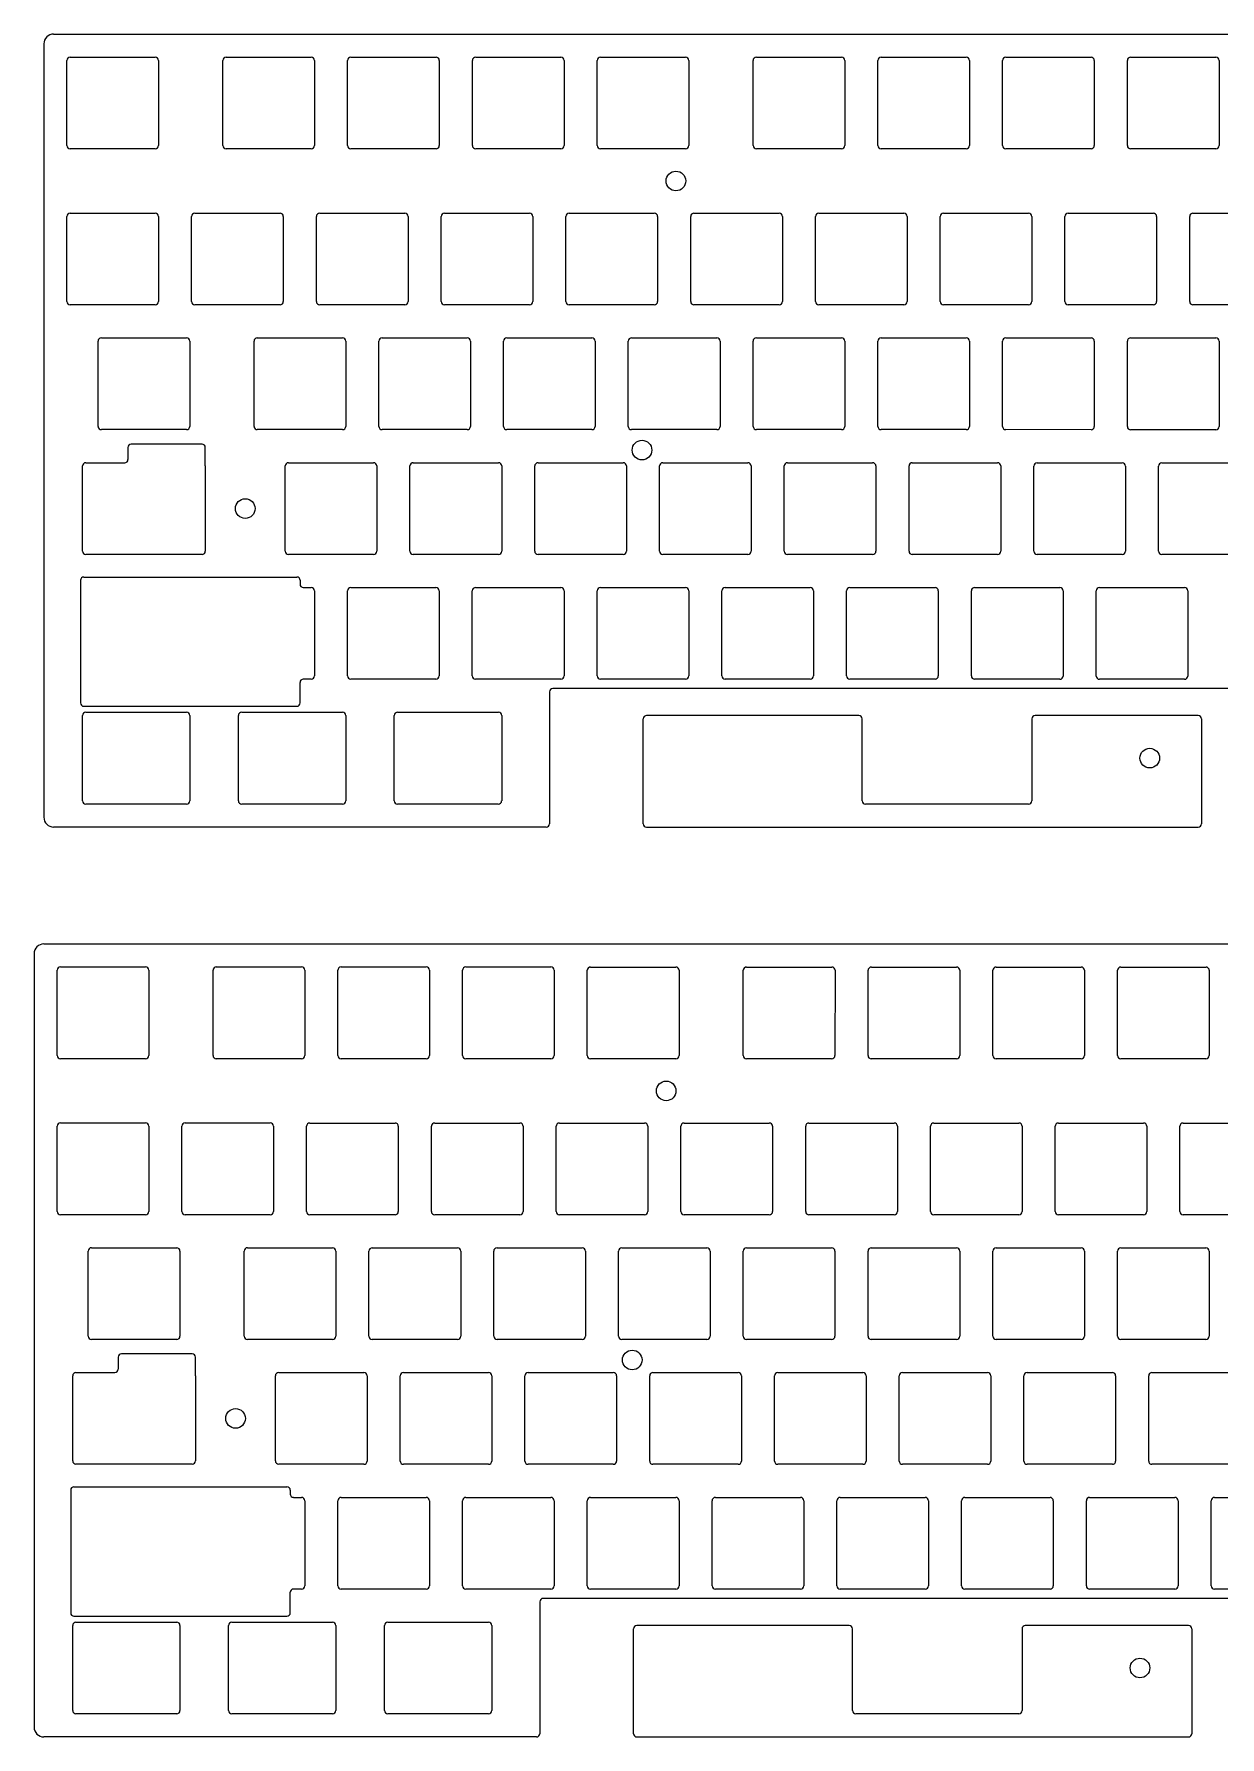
# Model space of a CAD drawing. Header units: millimetres. Extents: x 2011 to 3176, y 384 to 6285.
# Drawn here: x 2010.7 to 2191.8, y 558.4 to 818.3 of the extents above; entities that cross this region are included whole.
import ezdxf

# ---------------------------------------------------------------- set-up
doc = ezdxf.new("R2010")
doc.units = ezdxf.units.MM

msp = doc.modelspace()

# ---------------------------------------------------------------- linework, layer by layer
at = {"color": 7, "linetype": 'Continuous', "lineweight": 5}
for p, q in [((2012.22, 816.85), (2012.22, 698.79)), ((2013.72, 818.35), (2299.38, 818.35)), ((2015.74, 801.33), (2015.74, 814.33)), ((2016.24, 814.83), (2029.24, 814.83)), ((2029.74, 814.33), (2029.74, 801.33)), ((2039.56, 801.32), (2039.56, 814.32)), ((2040.06, 814.82), (2053.06, 814.82)), ((2053.56, 814.32), (2053.56, 801.32)), ((2058.61, 801.32), (2058.61, 814.32)), ((2059.11, 814.82), (2072.11, 814.82)), ((2072.61, 814.32), (2072.61, 801.32)), ((2077.66, 801.32), (2077.66, 814.32)), ((2078.16, 814.82), (2091.16, 814.82)), ((2091.66, 814.32), (2091.66, 801.32)), ((2096.71, 801.32), (2096.71, 814.32)), ((2097.21, 814.82), (2110.21, 814.82)), ((2110.71, 814.32), (2110.71, 801.32)), ((2120.52, 801.32), (2120.52, 814.32)), ((2121.02, 814.82), (2134.02, 814.82)), ((2134.52, 814.32), (2134.52, 801.32)), ((2139.57, 801.32), (2139.57, 814.32)), ((2140.07, 814.82), (2153.07, 814.82)), ((2153.57, 814.32), (2153.57, 801.32)), ((2158.62, 801.32), (2158.62, 814.32)), ((2159.12, 814.82), (2172.12, 814.82)), ((2172.62, 814.32), (2172.62, 801.32)), ((2177.67, 801.32), (2177.67, 814.32)), ((2178.17, 814.82), (2191.17, 814.82)), ((2191.67, 814.32), (2191.67, 801.32)), ((2029.24, 800.83), (2016.24, 800.83)), ((2053.06, 800.82), (2040.06, 800.82)), ((2072.11, 800.82), (2059.11, 800.82)), ((2091.16, 800.82), (2078.16, 800.82)), ((2110.21, 800.82), (2097.21, 800.82)), ((2134.02, 800.82), (2121.02, 800.82)), ((2153.07, 800.82), (2140.07, 800.82)), ((2172.12, 800.82), (2159.12, 800.82)), ((2191.17, 800.82), (2178.17, 800.82)), ((2015.74, 777.51), (2015.74, 790.51)), ((2016.24, 791.01), (2029.24, 791.01)), ((2029.74, 790.51), (2029.74, 777.51)), ((2034.79, 777.51), (2034.79, 790.51)), ((2035.29, 791.01), (2048.29, 791.01)), ((2048.79, 790.51), (2048.79, 777.51)), ((2053.84, 777.51), (2053.84, 790.51)), ((2054.34, 791.01), (2067.34, 791.01)), ((2067.84, 790.51), (2067.84, 777.51)), ((2072.89, 777.51), (2072.89, 790.51)), ((2073.39, 791.01), (2086.39, 791.01)), ((2086.89, 790.51), (2086.89, 777.51)), ((2091.94, 777.51), (2091.94, 790.51)), ((2092.44, 791.01), (2105.44, 791.01)), ((2105.94, 790.51), (2105.94, 777.51)), ((2110.99, 777.51), (2110.99, 790.51)), ((2111.49, 791.01), (2124.49, 791.01)), ((2124.99, 790.51), (2124.99, 777.51)), ((2130.04, 777.51), (2130.04, 790.51)), ((2130.54, 791.01), (2143.54, 791.01)), ((2144.04, 790.51), (2144.04, 777.51)), ((2149.09, 777.51), (2149.09, 790.51)), ((2149.59, 791.01), (2162.59, 791.01)), ((2163.09, 790.5), (2163.09, 777.5)), ((2168.14, 777.5), (2168.14, 790.5)), ((2168.64, 791), (2181.64, 791)), ((2182.14, 790.5), (2182.14, 777.5)), ((2187.19, 777.5), (2187.19, 790.5)), ((2187.69, 791), (2200.69, 791)), ((2029.24, 777.01), (2016.24, 777.01)), ((2048.29, 777.01), (2035.29, 777.01)), ((2067.34, 777.01), (2054.34, 777.01)), ((2086.39, 777.01), (2073.39, 777.01)), ((2105.44, 777.01), (2092.44, 777.01)), ((2124.49, 777.01), (2111.49, 777.01)), ((2143.54, 777.01), (2130.54, 777.01)), ((2162.59, 777.01), (2149.59, 777.01)), ((2181.64, 777), (2168.64, 777)), ((2200.69, 777), (2187.69, 777)), ((2020.5, 758.46), (2020.5, 771.46)), ((2021, 771.96), (2034, 771.96)), ((2034.5, 771.46), (2034.5, 758.46)), ((2044.32, 758.46), (2044.32, 771.46)), ((2044.82, 771.96), (2057.82, 771.96)), ((2058.32, 771.46), (2058.32, 758.46)), ((2063.37, 758.46), (2063.37, 771.46)), ((2063.87, 771.96), (2076.87, 771.96)), ((2077.37, 771.46), (2077.37, 758.46)), ((2082.42, 758.46), (2082.42, 771.46)), ((2082.92, 771.96), (2095.92, 771.96)), ((2096.42, 771.46), (2096.42, 758.46)), ((2101.47, 758.46), (2101.47, 771.46)), ((2101.97, 771.96), (2114.97, 771.96)), ((2115.47, 771.46), (2115.47, 758.46)), ((2120.52, 758.46), (2120.52, 771.46)), ((2121.02, 771.96), (2134.02, 771.96)), ((2134.52, 771.46), (2134.52, 758.46)), ((2139.57, 758.46), (2139.57, 771.46)), ((2140.07, 771.96), (2153.07, 771.96)), ((2153.57, 771.46), (2153.57, 758.46)), ((2158.62, 758.46), (2158.62, 771.46)), ((2159.12, 771.96), (2172.12, 771.95)), ((2172.62, 771.45), (2172.62, 758.45)), ((2177.67, 758.45), (2177.67, 771.45)), ((2178.17, 771.95), (2191.17, 771.95)), ((2191.67, 771.45), (2191.67, 758.45)), ((2034, 757.96), (2021, 757.96)), ((2057.82, 757.96), (2044.82, 757.96)), ((2076.87, 757.96), (2063.87, 757.96)), ((2095.92, 757.96), (2082.92, 757.96)), ((2114.97, 757.96), (2101.97, 757.96)), ((2134.02, 757.96), (2121.02, 757.96)), ((2153.07, 757.96), (2140.07, 757.96)), ((2172.12, 757.95), (2159.12, 757.96)), ((2191.17, 757.95), (2178.17, 757.95)), ((2025.07, 755.25), (2025.07, 753.41)), ((2036.38, 755.75), (2025.57, 755.75)), ((2036.88, 752.42), (2036.88, 755.25)), ((2018.12, 739.41), (2018.12, 752.41)), ((2018.62, 752.91), (2024.57, 752.91)), ((2036.88, 752.41), (2036.88, 739.41)), ((2049.08, 739.41), (2049.08, 752.41)), ((2049.58, 752.91), (2062.58, 752.91)), ((2063.08, 752.41), (2063.08, 739.41)), ((2068.13, 739.41), (2068.13, 752.41)), ((2068.63, 752.91), (2081.63, 752.91)), ((2082.13, 752.41), (2082.13, 739.41)), ((2087.18, 739.41), (2087.18, 752.41)), ((2087.68, 752.91), (2100.68, 752.91)), ((2101.18, 752.41), (2101.18, 739.41)), ((2106.23, 739.41), (2106.23, 752.41)), ((2106.73, 752.91), (2119.73, 752.91)), ((2120.23, 752.41), (2120.23, 739.41)), ((2125.28, 739.41), (2125.28, 752.41)), ((2125.78, 752.91), (2138.78, 752.91)), ((2139.28, 752.41), (2139.28, 739.41)), ((2144.33, 739.41), (2144.33, 752.41)), ((2144.83, 752.91), (2157.83, 752.91)), ((2158.33, 752.41), (2158.33, 739.41)), ((2163.38, 739.4), (2163.38, 752.4)), ((2163.88, 752.9), (2176.88, 752.9)), ((2177.38, 752.4), (2177.38, 739.4)), ((2182.43, 739.4), (2182.43, 752.4)), ((2182.93, 752.9), (2195.93, 752.9)), ((2036.38, 738.91), (2018.62, 738.91)), ((2062.58, 738.91), (2049.58, 738.91)), ((2081.63, 738.91), (2068.63, 738.91)), ((2100.68, 738.91), (2087.68, 738.91)), ((2119.73, 738.91), (2106.73, 738.91)), ((2138.78, 738.91), (2125.78, 738.91)), ((2157.83, 738.91), (2144.83, 738.91)), ((2176.88, 738.9), (2163.88, 738.9)), ((2195.93, 738.9), (2182.93, 738.9)), ((2017.81, 734.96), (2017.81, 716.23)), ((2018.31, 735.46), (2050.84, 735.46)), ((2051.34, 734.96), (2051.34, 734.36)), ((2051.84, 733.86), (2053.05, 733.86)), ((2053.55, 733.36), (2053.55, 720.36)), ((2058.6, 720.36), (2058.6, 733.36)), ((2059.1, 733.86), (2072.1, 733.86)), ((2072.6, 733.36), (2072.6, 720.36)), ((2077.65, 720.36), (2077.65, 733.36)), ((2078.15, 733.86), (2091.15, 733.86)), ((2091.65, 733.36), (2091.65, 720.36)), ((2096.7, 720.36), (2096.7, 733.36)), ((2097.2, 733.86), (2110.2, 733.86)), ((2110.7, 733.36), (2110.7, 720.36)), ((2115.75, 720.36), (2115.75, 733.36)), ((2116.25, 733.86), (2129.25, 733.86)), ((2129.75, 733.36), (2129.75, 720.36)), ((2134.8, 720.36), (2134.8, 733.36)), ((2135.3, 733.86), (2148.3, 733.86)), ((2148.8, 733.36), (2148.8, 720.36)), ((2153.85, 720.36), (2153.85, 733.36)), ((2154.35, 733.86), (2167.35, 733.85)), ((2167.85, 733.35), (2167.85, 720.35)), ((2172.9, 720.35), (2172.9, 733.35)), ((2173.4, 733.85), (2186.4, 733.85)), ((2186.9, 733.35), (2186.9, 720.35)), ((2051.34, 716.23), (2051.34, 719.36)), ((2053.05, 719.86), (2051.84, 719.86)), ((2072.1, 719.86), (2059.1, 719.86)), ((2091.15, 719.86), (2078.15, 719.86)), ((2089.44, 717.94), (2089.44, 697.79)), ((2217.85, 718.44), (2089.94, 718.44)), ((2110.2, 719.86), (2097.2, 719.86)), ((2129.25, 719.86), (2116.25, 719.86)), ((2148.3, 719.86), (2135.3, 719.86)), ((2167.35, 719.85), (2154.35, 719.86)), ((2186.4, 719.85), (2173.4, 719.85)), ((2018.31, 715.73), (2050.84, 715.73)), ((2018.12, 701.31), (2018.12, 714.31)), ((2018.62, 714.81), (2034, 714.81)), ((2034.5, 714.31), (2034.5, 701.31)), ((2041.93, 701.31), (2041.93, 714.31)), ((2042.43, 714.81), (2057.81, 714.81)), ((2058.31, 714.31), (2058.31, 701.31)), ((2065.74, 701.31), (2065.74, 714.31)), ((2066.24, 714.81), (2081.63, 714.81)), ((2082.13, 714.31), (2082.13, 701.31)), ((2103.76, 697.79), (2103.76, 713.81)), ((2136.68, 714.31), (2104.26, 714.31)), ((2137.18, 701.31), (2137.18, 713.81)), ((2163.09, 713.8), (2163.09, 701.3)), ((2188.5, 714.3), (2163.59, 714.3)), ((2189, 713.8), (2189, 697.79)), ((2034, 700.81), (2018.62, 700.81)), ((2057.81, 700.81), (2042.43, 700.81)), ((2081.62, 700.81), (2066.24, 700.81)), ((2162.59, 700.81), (2137.68, 700.81)), ((2088.94, 697.29), (2013.72, 697.29)), ((2104.26, 697.29), (2188.5, 697.29)), ((2012.23, 679.45), (2297.89, 679.45)), ((2010.73, 677.95), (2010.73, 559.89)), ((2014.75, 675.93), (2027.75, 675.93)), ((2038.56, 675.93), (2051.56, 675.93)), ((2057.61, 675.93), (2070.61, 675.93)), ((2076.66, 675.93), (2089.66, 675.93)), ((2095.71, 675.92), (2108.71, 675.92)), ((2119.53, 675.92), (2132.53, 675.92)), ((2138.58, 675.92), (2151.58, 675.92)), ((2157.63, 675.92), (2170.63, 675.92)), ((2176.68, 675.92), (2189.68, 675.92)), ((2014.25, 662.43), (2014.25, 675.43)), ((2028.25, 675.43), (2028.25, 662.43)), ((2038.06, 662.43), (2038.06, 675.43)), ((2052.06, 675.43), (2052.06, 662.43)), ((2057.11, 662.43), (2057.11, 675.43)), ((2071.11, 675.43), (2071.11, 662.43)), ((2076.16, 662.43), (2076.16, 675.43)), ((2090.16, 675.43), (2090.16, 662.43)), ((2095.21, 662.42), (2095.21, 675.42)), ((2109.21, 675.42), (2109.21, 662.42)), ((2119.02, 662.42), (2119.03, 675.42)), ((2133.03, 675.42), (2133.02, 662.42)), ((2138.07, 662.42), (2138.08, 675.42)), ((2152.08, 675.42), (2152.07, 662.42)), ((2157.12, 662.42), (2157.13, 675.42)), ((2171.13, 675.42), (2171.12, 662.42)), ((2176.17, 662.42), (2176.18, 675.42)), ((2190.18, 675.42), (2190.17, 662.42)), ((2027.75, 661.93), (2014.75, 661.93)), ((2051.56, 661.93), (2038.56, 661.93)), ((2070.61, 661.93), (2057.61, 661.93)), ((2089.66, 661.93), (2076.66, 661.93)), ((2108.71, 661.92), (2095.71, 661.92)), ((2132.52, 661.92), (2119.52, 661.92)), ((2151.57, 661.92), (2138.57, 661.92)), ((2170.62, 661.92), (2157.62, 661.92)), ((2189.67, 661.92), (2176.67, 661.92)), ((2014.25, 638.62), (2014.25, 651.62)), ((2014.75, 652.12), (2027.75, 652.12)), ((2028.25, 651.62), (2028.25, 638.62)), ((2033.3, 638.62), (2033.3, 651.62)), ((2033.8, 652.12), (2046.8, 652.12)), ((2047.3, 651.62), (2047.3, 638.62)), ((2052.35, 638.61), (2052.35, 651.61)), ((2052.85, 652.11), (2065.85, 652.11)), ((2066.35, 651.61), (2066.35, 638.61)), ((2071.4, 638.61), (2071.4, 651.61)), ((2071.9, 652.11), (2084.9, 652.11)), ((2085.4, 651.61), (2085.4, 638.61)), ((2090.45, 638.61), (2090.45, 651.61)), ((2090.95, 652.11), (2103.95, 652.11)), ((2104.45, 651.61), (2104.45, 638.61)), ((2109.5, 638.61), (2109.5, 651.61)), ((2110, 652.11), (2123, 652.11)), ((2123.5, 651.61), (2123.5, 638.61)), ((2128.55, 638.61), (2128.55, 651.61)), ((2129.05, 652.11), (2142.05, 652.11)), ((2142.55, 651.61), (2142.55, 638.61)), ((2147.6, 638.61), (2147.6, 651.61)), ((2148.1, 652.11), (2161.1, 652.11)), ((2161.6, 651.61), (2161.6, 638.61)), ((2166.65, 638.61), (2166.65, 651.61)), ((2167.15, 652.11), (2180.15, 652.11)), ((2180.65, 651.61), (2180.65, 638.61)), ((2185.7, 638.61), (2185.7, 651.61)), ((2186.2, 652.11), (2199.2, 652.11)), ((2027.75, 638.12), (2014.75, 638.12)), ((2046.8, 638.12), (2033.8, 638.12)), ((2065.85, 638.11), (2052.85, 638.11)), ((2084.9, 638.11), (2071.9, 638.11)), ((2103.95, 638.11), (2090.95, 638.11)), ((2123, 638.11), (2110, 638.11)), ((2142.05, 638.11), (2129.05, 638.11)), ((2161.1, 638.11), (2148.1, 638.11)), ((2180.15, 638.11), (2167.15, 638.11)), ((2199.2, 638.11), (2186.2, 638.11)), ((2019.01, 619.57), (2019.01, 632.57)), ((2019.51, 633.07), (2032.51, 633.07)), ((2033.01, 632.57), (2033.01, 619.57)), ((2042.82, 619.57), (2042.82, 632.57)), ((2043.32, 633.07), (2056.32, 633.06)), ((2056.82, 632.56), (2056.82, 619.56)), ((2061.87, 619.56), (2061.87, 632.56)), ((2062.37, 633.06), (2075.37, 633.06)), ((2075.87, 632.56), (2075.87, 619.56)), ((2080.92, 619.56), (2080.92, 632.56)), ((2081.42, 633.06), (2094.42, 633.06)), ((2094.92, 632.56), (2094.92, 619.56)), ((2099.97, 619.56), (2099.97, 632.56)), ((2100.47, 633.06), (2113.47, 633.06)), ((2113.97, 632.56), (2113.97, 619.56)), ((2119.02, 619.56), (2119.02, 632.56)), ((2119.52, 633.06), (2132.52, 633.06)), ((2133.02, 632.56), (2133.02, 619.56)), ((2138.07, 619.56), (2138.07, 632.56)), ((2138.57, 633.06), (2151.57, 633.06)), ((2152.07, 632.56), (2152.07, 619.56)), ((2157.12, 619.56), (2157.12, 632.56)), ((2157.62, 633.06), (2170.62, 633.06)), ((2171.12, 632.56), (2171.12, 619.56)), ((2176.17, 619.56), (2176.17, 632.56)), ((2176.67, 633.06), (2189.67, 633.06)), ((2190.17, 632.56), (2190.17, 619.56)), ((2032.51, 619.07), (2019.51, 619.07)), ((2056.32, 619.06), (2043.32, 619.07)), ((2075.37, 619.06), (2062.37, 619.06)), ((2094.42, 619.06), (2081.42, 619.06)), ((2113.47, 619.06), (2100.47, 619.06)), ((2132.52, 619.06), (2119.52, 619.06)), ((2151.57, 619.06), (2138.57, 619.06)), ((2170.62, 619.06), (2157.62, 619.06)), ((2189.67, 619.06), (2176.67, 619.06)), ((2023.58, 616.36), (2023.58, 614.52)), ((2034.89, 616.86), (2024.08, 616.86)), ((2035.39, 613.53), (2035.39, 616.36)), ((2016.63, 600.52), (2016.63, 613.52)), ((2017.13, 614.02), (2023.08, 614.02)), ((2035.39, 613.52), (2035.39, 600.52)), ((2047.58, 600.52), (2047.58, 613.52)), ((2048.08, 614.02), (2061.08, 614.01)), ((2061.58, 613.51), (2061.58, 600.51)), ((2066.63, 600.51), (2066.63, 613.51)), ((2067.13, 614.01), (2080.13, 614.01)), ((2080.63, 613.51), (2080.63, 600.51)), ((2085.68, 600.51), (2085.68, 613.51)), ((2086.18, 614.01), (2099.18, 614.01)), ((2099.68, 613.51), (2099.68, 600.51)), ((2104.73, 600.51), (2104.73, 613.51)), ((2105.23, 614.01), (2118.23, 614.01)), ((2118.73, 613.51), (2118.73, 600.51)), ((2123.78, 600.51), (2123.78, 613.51)), ((2124.28, 614.01), (2137.28, 614.01)), ((2137.78, 613.51), (2137.78, 600.51)), ((2142.83, 600.51), (2142.83, 613.51)), ((2143.33, 614.01), (2156.33, 614.01)), ((2156.83, 613.51), (2156.83, 600.51)), ((2161.88, 600.51), (2161.88, 613.51)), ((2162.38, 614.01), (2175.38, 614.01)), ((2175.88, 613.51), (2175.88, 600.51)), ((2180.93, 600.51), (2180.93, 613.51)), ((2181.43, 614.01), (2194.43, 614.01)), ((2034.89, 600.02), (2017.13, 600.02)), ((2061.08, 600.01), (2048.08, 600.02)), ((2080.13, 600.01), (2067.13, 600.01)), ((2099.18, 600.01), (2086.18, 600.01)), ((2118.23, 600.01), (2105.23, 600.01)), ((2137.28, 600.01), (2124.28, 600.01)), ((2156.33, 600.01), (2143.33, 600.01)), ((2175.38, 600.01), (2162.38, 600.01)), ((2194.43, 600.01), (2181.43, 600.01)), ((2016.32, 596.06), (2016.32, 577.33)), ((2016.82, 596.56), (2049.35, 596.56)), ((2049.85, 596.06), (2049.85, 595.47)), ((2050.35, 594.96), (2051.56, 594.96)), ((2052.06, 594.46), (2052.06, 581.46)), ((2057.11, 581.46), (2057.11, 594.46)), ((2057.61, 594.96), (2070.61, 594.96)), ((2071.11, 594.46), (2071.11, 581.46)), ((2076.16, 581.46), (2076.16, 594.46)), ((2076.66, 594.96), (2089.66, 594.96)), ((2090.16, 594.46), (2090.16, 581.46)), ((2095.21, 581.46), (2095.21, 594.46)), ((2095.71, 594.96), (2108.71, 594.96)), ((2109.21, 594.46), (2109.21, 581.46)), ((2114.26, 581.46), (2114.26, 594.46)), ((2114.76, 594.96), (2127.76, 594.96)), ((2128.26, 594.46), (2128.26, 581.46)), ((2133.31, 581.46), (2133.31, 594.46)), ((2133.81, 594.96), (2146.81, 594.96)), ((2147.31, 594.46), (2147.31, 581.46)), ((2152.36, 581.46), (2152.36, 594.46)), ((2152.86, 594.96), (2165.86, 594.96)), ((2166.36, 594.46), (2166.36, 581.46)), ((2171.41, 581.46), (2171.41, 594.46)), ((2171.91, 594.96), (2184.91, 594.96)), ((2185.41, 594.46), (2185.41, 581.46)), ((2190.46, 581.46), (2190.46, 594.46)), ((2190.96, 594.96), (2203.96, 594.96)), ((2049.85, 577.33), (2049.85, 580.47)), ((2051.56, 580.96), (2050.35, 580.96)), ((2070.61, 580.96), (2057.61, 580.96)), ((2089.66, 580.96), (2076.66, 580.96)), ((2108.71, 580.96), (2095.71, 580.96)), ((2127.76, 580.96), (2114.76, 580.96)), ((2146.81, 580.96), (2133.81, 580.96)), ((2165.86, 580.96), (2152.86, 580.96)), ((2184.91, 580.96), (2171.91, 580.96)), ((2203.96, 580.96), (2190.96, 580.96)), ((2087.95, 579.04), (2087.95, 558.89)), ((2216.35, 579.54), (2088.45, 579.54)), ((2016.63, 562.42), (2016.63, 575.42)), ((2016.82, 576.83), (2049.35, 576.83)), ((2017.13, 575.92), (2032.51, 575.92)), ((2033.01, 575.42), (2033.01, 562.42)), ((2040.44, 562.42), (2040.44, 575.42)), ((2040.94, 575.92), (2056.32, 575.91)), ((2056.82, 575.41), (2056.82, 562.41)), ((2064.25, 562.41), (2064.25, 575.41)), ((2064.75, 575.91), (2080.13, 575.91)), ((2080.63, 575.41), (2080.63, 562.41)), ((2102.27, 558.89), (2102.27, 574.91)), ((2135.19, 575.41), (2102.77, 575.41)), ((2135.69, 562.41), (2135.69, 574.91)), ((2161.59, 574.91), (2161.59, 562.41)), ((2187.01, 575.41), (2162.09, 575.41)), ((2187.51, 574.91), (2187.51, 558.89)), ((2032.51, 561.92), (2017.13, 561.92)), ((2056.32, 561.91), (2040.94, 561.92)), ((2080.13, 561.91), (2064.75, 561.91)), ((2161.09, 561.91), (2136.19, 561.91)), ((2087.45, 558.39), (2012.23, 558.39)), ((2102.77, 558.39), (2187.01, 558.39))]:
    msp.add_line(p, q, dxfattribs=at)
for centre in [(2108.74, 795.92), (2103.56, 754.84), (2042.98, 745.91), (2181.09, 707.81), (2107.25, 657.02), (2102.06, 615.94), (2041.49, 607.02), (2179.6, 568.92)]:
    msp.add_circle(centre, 1.5, dxfattribs=at)
for centre, radius, start, end in [((2013.72, 816.85), 1.5, 90, 180), ((2016.24, 814.33), 0.5, 90, 180), ((2029.24, 814.33), 0.5, 0, 90), ((2040.06, 814.32), 0.5, 89.9966, 179.9966), ((2053.06, 814.32), 0.5, 359.9966, 89.9966), ((2059.11, 814.32), 0.5, 89.9966, 179.9966), ((2072.11, 814.32), 0.5, 359.9966, 89.9966), ((2078.16, 814.32), 0.5, 89.9966, 179.9966), ((2091.16, 814.32), 0.5, 359.9966, 89.9966), ((2097.21, 814.32), 0.5, 89.9966, 179.9966), ((2110.21, 814.32), 0.5, 359.9966, 89.9966), ((2121.02, 814.32), 0.5, 89.9966, 179.9966), ((2134.02, 814.32), 0.5, 359.9966, 89.9966), ((2140.07, 814.32), 0.5, 89.9966, 179.9966), ((2153.07, 814.32), 0.5, 359.9966, 89.9966), ((2159.12, 814.32), 0.5, 89.9966, 179.9966), ((2172.12, 814.32), 0.5, 359.9966, 89.9966), ((2178.17, 814.32), 0.5, 89.9966, 179.9966), ((2191.17, 814.32), 0.5, 359.9966, 89.9966), ((2016.24, 801.33), 0.5, 180, 270), ((2029.24, 801.33), 0.5, 270, 0), ((2040.06, 801.32), 0.5, 179.9966, 269.9966), ((2053.06, 801.32), 0.5, 269.9966, 359.9966), ((2059.11, 801.32), 0.5, 179.9966, 269.9966), ((2072.11, 801.32), 0.5, 269.9966, 359.9966), ((2078.16, 801.32), 0.5, 179.9966, 269.9966), ((2091.16, 801.32), 0.5, 269.9966, 359.9966), ((2097.21, 801.32), 0.5, 179.9966, 269.9966), ((2110.21, 801.32), 0.5, 269.9966, 359.9966), ((2121.02, 801.32), 0.5, 179.9966, 269.9966), ((2134.02, 801.32), 0.5, 269.9966, 359.9966), ((2140.07, 801.32), 0.5, 179.9966, 269.9966), ((2153.07, 801.32), 0.5, 269.9966, 359.9966), ((2159.12, 801.32), 0.5, 179.9966, 269.9966), ((2172.12, 801.32), 0.5, 269.9966, 359.9966), ((2178.17, 801.32), 0.5, 179.9966, 269.9966), ((2191.17, 801.32), 0.5, 269.9966, 359.9966), ((2016.24, 790.51), 0.5, 89.9966, 179.9966), ((2029.24, 790.51), 0.5, 359.9966, 89.9966), ((2035.29, 790.51), 0.5, 89.9966, 179.9966), ((2048.29, 790.51), 0.5, 359.9966, 89.9966), ((2054.34, 790.51), 0.5, 89.9966, 179.9966), ((2067.34, 790.51), 0.5, 359.9966, 89.9966), ((2073.39, 790.51), 0.5, 89.9966, 179.9966), ((2086.39, 790.51), 0.5, 359.9966, 89.9966), ((2092.44, 790.51), 0.5, 89.9966, 179.9966), ((2105.44, 790.51), 0.5, 359.9966, 89.9966), ((2111.49, 790.51), 0.5, 89.9966, 179.9966), ((2124.49, 790.51), 0.5, 359.9966, 89.9966), ((2130.54, 790.51), 0.5, 89.9966, 179.9966), ((2143.54, 790.51), 0.5, 359.9966, 89.9966), ((2149.59, 790.51), 0.5, 89.9966, 179.9966), ((2162.59, 790.5), 0.5, 359.9966, 89.9966), ((2168.64, 790.5), 0.5, 89.9966, 179.9966), ((2181.64, 790.5), 0.5, 359.9966, 89.9966), ((2187.69, 790.5), 0.5, 89.9966, 179.9966), ((2016.24, 777.51), 0.5, 179.9966, 269.9966), ((2029.24, 777.51), 0.5, 269.9966, 359.9966), ((2035.29, 777.51), 0.5, 179.9966, 269.9966), ((2048.29, 777.51), 0.5, 269.9966, 359.9966), ((2054.34, 777.51), 0.5, 179.9966, 269.9966), ((2067.34, 777.51), 0.5, 269.9966, 359.9966), ((2073.39, 777.51), 0.5, 179.9966, 269.9966), ((2086.39, 777.51), 0.5, 269.9966, 359.9966), ((2092.44, 777.51), 0.5, 179.9966, 269.9966), ((2105.44, 777.51), 0.5, 269.9966, 359.9966), ((2111.49, 777.51), 0.5, 179.9966, 269.9966), ((2124.49, 777.51), 0.5, 269.9966, 359.9966), ((2130.54, 777.51), 0.5, 179.9966, 269.9966), ((2143.54, 777.51), 0.5, 269.9966, 359.9966), ((2149.59, 777.51), 0.5, 179.9966, 269.9966), ((2162.59, 777.5), 0.5, 269.9966, 359.9966), ((2168.64, 777.5), 0.5, 179.9966, 269.9966), ((2181.64, 777.5), 0.5, 269.9966, 359.9966), ((2187.69, 777.5), 0.5, 179.9966, 269.9966), ((2021, 771.46), 0.5, 89.9966, 179.9966), ((2034, 771.46), 0.5, 359.9966, 89.9966), ((2044.82, 771.46), 0.5, 89.9966, 179.9966), ((2057.82, 771.46), 0.5, 359.9966, 89.9966), ((2063.87, 771.46), 0.5, 89.9966, 179.9966), ((2076.87, 771.46), 0.5, 359.9966, 89.9966), ((2082.92, 771.46), 0.5, 89.9966, 179.9966), ((2095.92, 771.46), 0.5, 359.9966, 89.9966), ((2101.97, 771.46), 0.5, 89.9966, 179.9966), ((2114.97, 771.46), 0.5, 359.9966, 89.9966), ((2121.02, 771.46), 0.5, 89.9966, 179.9966), ((2134.02, 771.46), 0.5, 359.9966, 89.9966), ((2140.07, 771.46), 0.5, 89.9966, 179.9966), ((2153.07, 771.46), 0.5, 359.9966, 89.9966), ((2159.12, 771.46), 0.5, 89.9966, 179.9966), ((2172.12, 771.45), 0.5, 359.9966, 89.9966), ((2178.17, 771.45), 0.5, 89.9966, 179.9966), ((2191.17, 771.45), 0.5, 359.9966, 89.9966), ((2021, 758.46), 0.5, 179.9966, 269.9966), ((2034, 758.46), 0.5, 269.9966, 359.9966), ((2044.82, 758.46), 0.5, 179.9966, 269.9966), ((2057.82, 758.46), 0.5, 269.9966, 359.9966), ((2063.87, 758.46), 0.5, 179.9966, 269.9966), ((2076.87, 758.46), 0.5, 269.9966, 359.9966), ((2082.92, 758.46), 0.5, 179.9966, 269.9966), ((2095.92, 758.46), 0.5, 269.9966, 359.9966), ((2101.97, 758.46), 0.5, 179.9966, 269.9966), ((2114.97, 758.46), 0.5, 269.9966, 359.9966), ((2121.02, 758.46), 0.5, 179.9966, 269.9966), ((2134.02, 758.46), 0.5, 269.9966, 359.9966), ((2140.07, 758.46), 0.5, 179.9966, 269.9966), ((2153.07, 758.46), 0.5, 269.9966, 359.9966), ((2159.12, 758.46), 0.5, 179.9966, 269.9966), ((2172.12, 758.45), 0.5, 269.9966, 359.9966), ((2178.17, 758.45), 0.5, 179.9966, 269.9966), ((2191.17, 758.45), 0.5, 269.9966, 359.9966), ((2025.57, 755.25), 0.5, 90, 180), ((2036.38, 755.25), 0.5, 0, 90), ((2018.62, 752.41), 0.5, 89.9966, 179.9966), ((2024.57, 753.41), 0.5, 269.9966, 0), ((2036.38, 752.41), 0.5, 359.9966, 1.3611), ((2049.58, 752.41), 0.5, 89.9966, 179.9966), ((2062.58, 752.41), 0.5, 359.9966, 89.9966), ((2068.63, 752.41), 0.5, 89.9966, 179.9966), ((2081.63, 752.41), 0.5, 359.9966, 89.9966), ((2087.68, 752.41), 0.5, 89.9966, 179.9966), ((2100.68, 752.41), 0.5, 359.9966, 89.9966), ((2106.73, 752.41), 0.5, 89.9966, 179.9966), ((2119.73, 752.41), 0.5, 359.9966, 89.9966), ((2125.78, 752.41), 0.5, 89.9966, 179.9966), ((2138.78, 752.41), 0.5, 359.9966, 89.9966), ((2144.83, 752.41), 0.5, 89.9966, 179.9966), ((2157.83, 752.41), 0.5, 359.9966, 89.9966), ((2163.88, 752.4), 0.5, 89.9966, 179.9966), ((2176.88, 752.4), 0.5, 359.9966, 89.9966), ((2182.93, 752.4), 0.5, 89.9966, 179.9966), ((2018.62, 739.41), 0.5, 179.9966, 269.9966), ((2036.38, 739.41), 0.5, 269.9966, 359.9966), ((2049.58, 739.41), 0.5, 179.9966, 269.9966), ((2062.58, 739.41), 0.5, 269.9966, 359.9966), ((2068.63, 739.41), 0.5, 179.9966, 269.9966), ((2081.63, 739.41), 0.5, 269.9966, 359.9966), ((2087.68, 739.41), 0.5, 179.9966, 269.9966), ((2100.68, 739.41), 0.5, 269.9966, 359.9966), ((2106.73, 739.41), 0.5, 179.9966, 269.9966), ((2119.73, 739.41), 0.5, 269.9966, 359.9966), ((2125.78, 739.41), 0.5, 179.9966, 269.9966), ((2138.78, 739.41), 0.5, 269.9966, 359.9966), ((2144.83, 739.41), 0.5, 179.9966, 269.9966), ((2157.83, 739.41), 0.5, 269.9966, 359.9966), ((2163.88, 739.4), 0.5, 179.9966, 269.9966), ((2176.88, 739.4), 0.5, 269.9966, 359.9966), ((2182.93, 739.4), 0.5, 179.9966, 269.9966), ((2018.31, 734.96), 0.5, 90, 180), ((2050.84, 734.96), 0.5, 0, 90), ((2051.84, 734.36), 0.5, 180, 269.9966), ((2053.05, 733.36), 0.5, 359.9966, 89.9966), ((2059.1, 733.36), 0.5, 89.9966, 179.9966), ((2072.1, 733.36), 0.5, 359.9966, 89.9966), ((2078.15, 733.36), 0.5, 89.9966, 179.9966), ((2091.15, 733.36), 0.5, 359.9966, 89.9966), ((2097.2, 733.36), 0.5, 89.9966, 179.9966), ((2110.2, 733.36), 0.5, 359.9966, 89.9966), ((2116.25, 733.36), 0.5, 89.9966, 179.9966), ((2129.25, 733.36), 0.5, 359.9966, 89.9966), ((2135.3, 733.36), 0.5, 89.9966, 179.9966), ((2148.3, 733.36), 0.5, 359.9966, 89.9966), ((2154.35, 733.36), 0.5, 89.9966, 179.9966), ((2167.35, 733.35), 0.5, 359.9966, 89.9966), ((2173.4, 733.35), 0.5, 89.9966, 179.9966), ((2186.4, 733.35), 0.5, 359.9966, 89.9966), ((2053.05, 720.36), 0.5, 269.9966, 359.9966), ((2059.1, 720.36), 0.5, 179.9966, 269.9966), ((2072.1, 720.36), 0.5, 269.9966, 359.9966), ((2078.15, 720.36), 0.5, 179.9966, 269.9966), ((2091.15, 720.36), 0.5, 269.9966, 359.9966), ((2097.2, 720.36), 0.5, 179.9966, 269.9966), ((2110.2, 720.36), 0.5, 269.9966, 359.9966), ((2116.25, 720.36), 0.5, 179.9966, 269.9966), ((2129.25, 720.36), 0.5, 269.9966, 359.9966), ((2135.3, 720.36), 0.5, 179.9966, 269.9966), ((2148.3, 720.36), 0.5, 269.9966, 359.9966), ((2154.35, 720.36), 0.5, 179.9966, 269.9966), ((2167.35, 720.35), 0.5, 269.9966, 359.9966), ((2173.4, 720.35), 0.5, 179.9966, 269.9966), ((2186.4, 720.35), 0.5, 269.9966, 359.9966), ((2051.84, 719.36), 0.5, 89.9966, 180), ((2089.94, 717.94), 0.5, 90, 180), ((2018.31, 716.23), 0.5, 180, 270), ((2050.84, 716.23), 0.5, 270, 0), ((2018.62, 714.31), 0.5, 89.9966, 179.9966), ((2034, 714.31), 0.5, 359.9966, 89.9966), ((2042.43, 714.31), 0.5, 89.9966, 179.9966), ((2057.81, 714.31), 0.5, 359.9966, 89.9966), ((2066.24, 714.31), 0.5, 89.9966, 179.9966), ((2081.63, 714.31), 0.5, 359.9966, 89.9966), ((2104.26, 713.81), 0.5, 89.9966, 180), ((2136.68, 713.81), 0.5, 359.9966, 89.9966), ((2163.59, 713.8), 0.5, 89.9966, 179.996), ((2188.5, 713.8), 0.5, 0, 89.9966), ((2018.62, 701.31), 0.5, 179.9966, 269.9966), ((2034, 701.31), 0.5, 269.9966, 359.9966), ((2042.43, 701.31), 0.5, 179.9966, 269.9966), ((2057.81, 701.31), 0.5, 269.9966, 359.9966), ((2066.24, 701.31), 0.5, 179.9966, 269.9966), ((2081.62, 701.31), 0.5, 269.9966, 359.9966), ((2137.68, 701.31), 0.5, 179.9966, 269.9966), ((2162.59, 701.3), 0.5, 269.9966, 359.996), ((2013.72, 698.79), 1.5, 180, 270), ((2088.94, 697.79), 0.5, 270, 0), ((2104.26, 697.79), 0.5, 180, 270), ((2188.5, 697.79), 0.5, 270, 0), ((2012.23, 677.95), 1.5, 90, 180), ((2014.75, 675.43), 0.5, 90, 180), ((2027.75, 675.43), 0.5, 0, 90), ((2038.56, 675.43), 0.5, 89.9966, 179.9966), ((2051.56, 675.43), 0.5, 359.9966, 89.9966), ((2057.61, 675.43), 0.5, 89.9966, 179.9966), ((2070.61, 675.43), 0.5, 359.9966, 89.9966), ((2076.66, 675.43), 0.5, 89.9966, 179.9966), ((2089.66, 675.43), 0.5, 359.9966, 89.9966), ((2095.71, 675.42), 0.5, 89.9966, 179.9966), ((2108.71, 675.42), 0.5, 359.9966, 89.9966), ((2119.53, 675.42), 0.5, 89.9966, 179.9966), ((2132.53, 675.42), 0.5, 359.9966, 89.9966), ((2138.58, 675.42), 0.5, 89.9966, 179.9966), ((2151.58, 675.42), 0.5, 359.9966, 89.9966), ((2157.63, 675.42), 0.5, 89.9966, 179.9966), ((2170.63, 675.42), 0.5, 359.9966, 89.9966), ((2176.68, 675.42), 0.5, 89.9966, 179.9966), ((2189.68, 675.42), 0.5, 359.9966, 89.9966), ((2014.75, 662.43), 0.5, 180, 270), ((2027.75, 662.43), 0.5, 270, 0), ((2038.56, 662.43), 0.5, 179.9966, 269.9966), ((2051.56, 662.43), 0.5, 269.9966, 359.9966), ((2057.61, 662.43), 0.5, 179.9966, 269.9966), ((2070.61, 662.43), 0.5, 269.9966, 359.9966), ((2076.66, 662.43), 0.5, 179.9966, 269.9966), ((2089.66, 662.43), 0.5, 269.9966, 359.9966), ((2095.71, 662.42), 0.5, 179.9966, 269.9966), ((2108.71, 662.42), 0.5, 269.9966, 359.9966), ((2119.52, 662.42), 0.5, 179.9966, 269.9966), ((2132.52, 662.42), 0.5, 269.9966, 359.9966), ((2138.57, 662.42), 0.5, 179.9966, 269.9966), ((2151.57, 662.42), 0.5, 269.9966, 359.9966), ((2157.62, 662.42), 0.5, 179.9966, 269.9966), ((2170.62, 662.42), 0.5, 269.9966, 359.9966), ((2176.67, 662.42), 0.5, 179.9966, 269.9966), ((2189.67, 662.42), 0.5, 269.9966, 359.9966), ((2014.75, 651.62), 0.5, 89.9966, 179.9966), ((2027.75, 651.62), 0.5, 359.9966, 89.9966), ((2033.8, 651.62), 0.5, 89.9966, 179.9966), ((2046.8, 651.62), 0.5, 359.9966, 89.9966), ((2052.85, 651.61), 0.5, 89.9966, 179.9966), ((2065.85, 651.61), 0.5, 359.9966, 89.9966), ((2071.9, 651.61), 0.5, 89.9966, 179.9966), ((2084.9, 651.61), 0.5, 359.9966, 89.9966), ((2090.95, 651.61), 0.5, 89.9966, 179.9966), ((2103.95, 651.61), 0.5, 359.9966, 89.9966), ((2110, 651.61), 0.5, 89.9966, 179.9966), ((2123, 651.61), 0.5, 359.9966, 89.9966), ((2129.05, 651.61), 0.5, 89.9966, 179.9966), ((2142.05, 651.61), 0.5, 359.9966, 89.9966), ((2148.1, 651.61), 0.5, 89.9966, 179.9966), ((2161.1, 651.61), 0.5, 359.9966, 89.9966), ((2167.15, 651.61), 0.5, 89.9966, 179.9966), ((2180.15, 651.61), 0.5, 359.9966, 89.9966), ((2186.2, 651.61), 0.5, 89.9966, 179.9966), ((2014.75, 638.62), 0.5, 179.9966, 269.9966), ((2027.75, 638.62), 0.5, 269.9966, 359.9966), ((2033.8, 638.62), 0.5, 179.9966, 269.9966), ((2046.8, 638.62), 0.5, 269.9966, 359.9966), ((2052.85, 638.61), 0.5, 179.9966, 269.9966), ((2065.85, 638.61), 0.5, 269.9966, 359.9966), ((2071.9, 638.61), 0.5, 179.9966, 269.9966), ((2084.9, 638.61), 0.5, 269.9966, 359.9966), ((2090.95, 638.61), 0.5, 179.9966, 269.9966), ((2103.95, 638.61), 0.5, 269.9966, 359.9966), ((2110, 638.61), 0.5, 179.9966, 269.9966), ((2123, 638.61), 0.5, 269.9966, 359.9966), ((2129.05, 638.61), 0.5, 179.9966, 269.9966), ((2142.05, 638.61), 0.5, 269.9966, 359.9966), ((2148.1, 638.61), 0.5, 179.9966, 269.9966), ((2161.1, 638.61), 0.5, 269.9966, 359.9966), ((2167.15, 638.61), 0.5, 179.9966, 269.9966), ((2180.15, 638.61), 0.5, 269.9966, 359.9966), ((2186.2, 638.61), 0.5, 179.9966, 269.9966), ((2019.51, 632.57), 0.5, 89.9966, 179.9966), ((2032.51, 632.57), 0.5, 359.9966, 89.9966), ((2043.32, 632.57), 0.5, 89.9966, 179.9966), ((2056.32, 632.56), 0.5, 359.9966, 89.9966), ((2062.37, 632.56), 0.5, 89.9966, 179.9966), ((2075.37, 632.56), 0.5, 359.9966, 89.9966), ((2081.42, 632.56), 0.5, 89.9966, 179.9966), ((2094.42, 632.56), 0.5, 359.9966, 89.9966), ((2100.47, 632.56), 0.5, 89.9966, 179.9966), ((2113.47, 632.56), 0.5, 359.9966, 89.9966), ((2119.52, 632.56), 0.5, 89.9966, 179.9966), ((2132.52, 632.56), 0.5, 359.9966, 89.9966), ((2138.57, 632.56), 0.5, 89.9966, 179.9966), ((2151.57, 632.56), 0.5, 359.9966, 89.9966), ((2157.62, 632.56), 0.5, 89.9966, 179.9966), ((2170.62, 632.56), 0.5, 359.9966, 89.9966), ((2176.67, 632.56), 0.5, 89.9966, 179.9966), ((2189.67, 632.56), 0.5, 359.9966, 89.9966), ((2019.51, 619.57), 0.5, 179.9966, 269.9966), ((2032.51, 619.57), 0.5, 269.9966, 359.9966), ((2043.32, 619.57), 0.5, 179.9966, 269.9966), ((2056.32, 619.56), 0.5, 269.9966, 359.9966), ((2062.37, 619.56), 0.5, 179.9966, 269.9966), ((2075.37, 619.56), 0.5, 269.9966, 359.9966), ((2081.42, 619.56), 0.5, 179.9966, 269.9966), ((2094.42, 619.56), 0.5, 269.9966, 359.9966), ((2100.47, 619.56), 0.5, 179.9966, 269.9966), ((2113.47, 619.56), 0.5, 269.9966, 359.9966), ((2119.52, 619.56), 0.5, 179.9966, 269.9966), ((2132.52, 619.56), 0.5, 269.9966, 359.9966), ((2138.57, 619.56), 0.5, 179.9966, 269.9966), ((2151.57, 619.56), 0.5, 269.9966, 359.9966), ((2157.62, 619.56), 0.5, 179.9966, 269.9966), ((2170.62, 619.56), 0.5, 269.9966, 359.9966), ((2176.67, 619.56), 0.5, 179.9966, 269.9966), ((2189.67, 619.56), 0.5, 269.9966, 359.9966), ((2024.08, 616.36), 0.5, 90, 180), ((2034.89, 616.36), 0.5, 0, 90), ((2017.13, 613.52), 0.5, 89.9966, 179.9966), ((2023.08, 614.52), 0.5, 269.9966, 0), ((2034.89, 613.52), 0.5, 359.9966, 1.3611), ((2048.08, 613.52), 0.5, 89.9966, 179.9966), ((2061.08, 613.51), 0.5, 359.9966, 89.9966), ((2067.13, 613.51), 0.5, 89.9966, 179.9966), ((2080.13, 613.51), 0.5, 359.9966, 89.9966), ((2086.18, 613.51), 0.5, 89.9966, 179.9966), ((2099.18, 613.51), 0.5, 359.9966, 89.9966), ((2105.23, 613.51), 0.5, 89.9966, 179.9966), ((2118.23, 613.51), 0.5, 359.9966, 89.9966), ((2124.28, 613.51), 0.5, 89.9966, 179.9966), ((2137.28, 613.51), 0.5, 359.9966, 89.9966), ((2143.33, 613.51), 0.5, 89.9966, 179.9966), ((2156.33, 613.51), 0.5, 359.9966, 89.9966), ((2162.38, 613.51), 0.5, 89.9966, 179.9966), ((2175.38, 613.51), 0.5, 359.9966, 89.9966), ((2181.43, 613.51), 0.5, 89.9966, 179.9966), ((2017.13, 600.52), 0.5, 179.9966, 269.9966), ((2034.89, 600.52), 0.5, 269.9966, 359.9966), ((2048.08, 600.52), 0.5, 179.9966, 269.9966), ((2061.08, 600.51), 0.5, 269.9966, 359.9966), ((2067.13, 600.51), 0.5, 179.9966, 269.9966), ((2080.13, 600.51), 0.5, 269.9966, 359.9966), ((2086.18, 600.51), 0.5, 179.9966, 269.9966), ((2099.18, 600.51), 0.5, 269.9966, 359.9966), ((2105.23, 600.51), 0.5, 179.9966, 269.9966), ((2118.23, 600.51), 0.5, 269.9966, 359.9966), ((2124.28, 600.51), 0.5, 179.9966, 269.9966), ((2137.28, 600.51), 0.5, 269.9966, 359.9966), ((2143.33, 600.51), 0.5, 179.9966, 269.9966), ((2156.33, 600.51), 0.5, 269.9966, 359.9966), ((2162.38, 600.51), 0.5, 179.9966, 269.9966), ((2175.38, 600.51), 0.5, 269.9966, 359.9966), ((2181.43, 600.51), 0.5, 179.9966, 269.9966), ((2016.82, 596.06), 0.5, 90, 180), ((2049.35, 596.06), 0.5, 0, 90), ((2050.35, 595.47), 0.5, 180, 269.9966), ((2051.56, 594.46), 0.5, 359.9966, 89.9966), ((2057.61, 594.46), 0.5, 89.9966, 179.9966), ((2070.61, 594.46), 0.5, 359.9966, 89.9966), ((2076.66, 594.46), 0.5, 89.9966, 179.9966), ((2089.66, 594.46), 0.5, 359.9966, 89.9966), ((2095.71, 594.46), 0.5, 89.9966, 179.9966), ((2108.71, 594.46), 0.5, 359.9966, 89.9966), ((2114.76, 594.46), 0.5, 89.9966, 179.9966), ((2127.76, 594.46), 0.5, 359.9966, 89.9966), ((2133.81, 594.46), 0.5, 89.9966, 179.9966), ((2146.81, 594.46), 0.5, 359.9966, 89.9966), ((2152.86, 594.46), 0.5, 89.9966, 179.9966), ((2165.86, 594.46), 0.5, 359.9966, 89.9966), ((2171.91, 594.46), 0.5, 89.9966, 179.9966), ((2184.91, 594.46), 0.5, 359.9966, 89.9966), ((2190.96, 594.46), 0.5, 89.9966, 179.9966), ((2050.35, 580.47), 0.5, 89.9966, 180), ((2051.56, 581.46), 0.5, 269.9966, 359.9966), ((2057.61, 581.46), 0.5, 179.9966, 269.9966), ((2070.61, 581.46), 0.5, 269.9966, 359.9966), ((2076.66, 581.46), 0.5, 179.9966, 269.9966), ((2089.66, 581.46), 0.5, 269.9966, 359.9966), ((2095.71, 581.46), 0.5, 179.9966, 269.9966), ((2108.71, 581.46), 0.5, 269.9966, 359.9966), ((2114.76, 581.46), 0.5, 179.9966, 269.9966), ((2127.76, 581.46), 0.5, 269.9966, 359.9966), ((2133.81, 581.46), 0.5, 179.9966, 269.9966), ((2146.81, 581.46), 0.5, 269.9966, 359.9966), ((2152.86, 581.46), 0.5, 179.9966, 269.9966), ((2165.86, 581.46), 0.5, 269.9966, 359.9966), ((2171.91, 581.46), 0.5, 179.9966, 269.9966), ((2184.91, 581.46), 0.5, 269.9966, 359.9966), ((2190.96, 581.46), 0.5, 179.9966, 269.9966), ((2016.82, 577.33), 0.5, 180, 270), ((2049.35, 577.33), 0.5, 270, 0), ((2088.45, 579.04), 0.5, 90, 180), ((2017.13, 575.42), 0.5, 89.9966, 179.9966), ((2032.51, 575.42), 0.5, 359.9966, 89.9966), ((2040.94, 575.42), 0.5, 89.9966, 179.9966), ((2056.32, 575.41), 0.5, 359.9966, 89.9966), ((2064.75, 575.41), 0.5, 89.9966, 179.9966), ((2080.13, 575.41), 0.5, 359.9966, 89.9966), ((2102.77, 574.91), 0.5, 89.9966, 180), ((2135.19, 574.91), 0.5, 359.9966, 89.9966), ((2162.09, 574.91), 0.5, 89.9966, 179.996), ((2187.01, 574.91), 0.5, 0, 89.9966), ((2017.13, 562.42), 0.5, 179.9966, 269.9966), ((2032.51, 562.42), 0.5, 269.9966, 359.9966), ((2040.94, 562.42), 0.5, 179.9966, 269.9966), ((2056.32, 562.41), 0.5, 269.9966, 359.9966), ((2064.75, 562.41), 0.5, 179.9966, 269.9966), ((2080.13, 562.41), 0.5, 269.9966, 359.9966), ((2136.19, 562.41), 0.5, 179.9966, 269.9966), ((2161.09, 562.41), 0.5, 269.9966, 359.996), ((2012.23, 559.89), 1.5, 180, 270), ((2087.45, 558.89), 0.5, 270, 0), ((2102.77, 558.89), 0.5, 180, 270), ((2187.01, 558.89), 0.5, 270, 0)]:
    msp.add_arc(centre, radius, start, end, dxfattribs=at)

doc.saveas('drawing.dxf')
